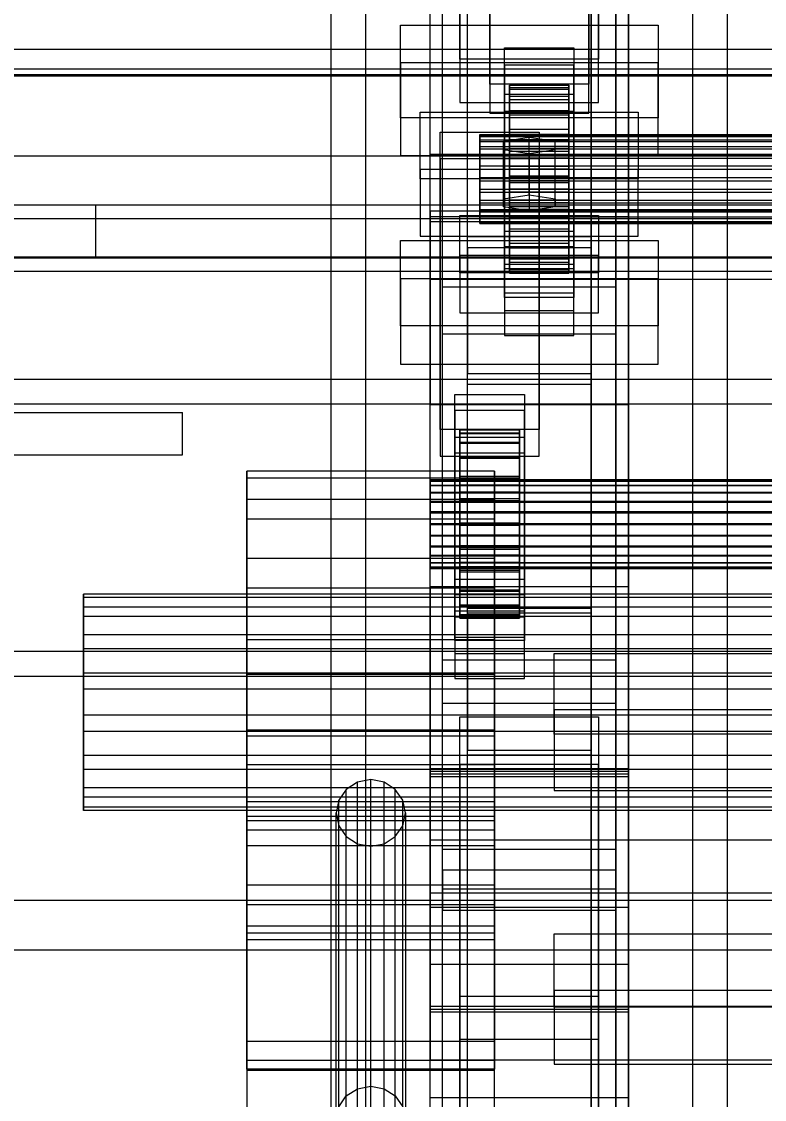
# Model space of a CAD drawing. Header units: millimetres. Extents: x -2500 to 58855, y -53268 to 6837.
# Drawn here: x -532.5 to -382.5, y -35230.2 to -35012.5 of the extents above; entities that cross this region are included whole.
import ezdxf

# ---------------------------------------------------------------- set-up
doc = ezdxf.new("R2010")
doc.units = ezdxf.units.MM
for name, color, linetype, lineweight in [('COTAS_O', 1, 'Continuous', 0), ('COTAS_R', 1, 'Continuous', 0), ('frontal_briquetadora', 7, 'Continuous', 0), ('frontal_C01', 7, 'Continuous', 0), ('frontal_C02', 7, 'Continuous', 0), ('frontal_C03', 7, 'Continuous', 0), ('frontal_mezcladora', 7, 'Continuous', 0), ('frontal_secador', 7, 'Continuous', 0)]:
    doc.layers.add(name, color=color, linetype=linetype, lineweight=lineweight)
doc.dimstyles.new('R19_100', dxfattribs={"dimtxt": 250, "dimasz": 150, "dimexe": 150, "dimexo": 80, "dimgap": 100, "dimtad": 1, "dimtih": 1, "dimtoh": 1, "dimdsep": 46, "dimcen": 0.09, "dimadec": 0, "dimazin": 0, "dimtfac": 1, "dimtdec": 4, "dimtofl": 0, "dimtmove": 0, "dimatfit": 3, "dimfxl": 1, "dimtolj": 1, "dimtzin": 0, "dimarcsym": 0})

# ---------------------------------------------------------------- blocks, each defined once
blk = doc.blocks.new('*D37')
at = {"layer": 'COTAS_R', "color": 0, "lineweight": -2, "transparency": 16777216}
for p, q in [((-1750, -35420), (-1750, -34450)), ((2600, -35420), (2600, -34450)), ((-1600, -34600), (2450, -34600))]:
    blk.add_line(p, q, dxfattribs=at)
at = {"layer": 'COTAS_R', "color": 0, "transparency": 16777216}
for points in [[(-1600, -34575), (-1600, -34625), (-1750, -34600)], [(2450, -34575), (2450, -34625), (2600, -34600)]]:
    blk.add_solid(points, dxfattribs=at)
at = {"layer": 'Defpoints', "color": 0, "transparency": 16777216}
for p in [(2600, -34600), (-1750, -35500), (2600, -35500)]:
    blk.add_point(p, dxfattribs=at)
blk = doc.blocks.new('*D45')
at = {"layer": 'COTAS_O', "color": 0, "lineweight": -2, "transparency": 16777216}
for p, q in [((-1480, -35920), (-1480, -35150)), ((490, -35920), (490, -35150)), ((-1330, -35300), (340, -35300))]:
    blk.add_line(p, q, dxfattribs=at)
at = {"layer": 'COTAS_O', "color": 0, "transparency": 16777216}
for points in [[(-1330, -35275), (-1330, -35325), (-1480, -35300)], [(340, -35275), (340, -35325), (490, -35300)]]:
    blk.add_solid(points, dxfattribs=at)
at = {"layer": 'Defpoints', "color": 0, "transparency": 16777216}
for p in [(490, -35300), (-1480, -36000), (490, -36000)]:
    blk.add_point(p, dxfattribs=at)
blk = doc.blocks.new('*D47')
at = {"layer": 'COTAS_O', "color": 0, "lineweight": -2, "transparency": 16777216}
for p, q in [((-1400, -35920), (-1400, -35150)), ((1400, -35920), (1400, -35150)), ((-1250, -35300), (1250, -35300))]:
    blk.add_line(p, q, dxfattribs=at)
at = {"layer": 'COTAS_O', "color": 0, "transparency": 16777216}
for points in [[(-1250, -35275), (-1250, -35325), (-1400, -35300)], [(1250, -35275), (1250, -35325), (1400, -35300)]]:
    blk.add_solid(points, dxfattribs=at)
at = {"layer": 'Defpoints', "color": 0, "transparency": 16777216}
for p in [(1400, -35300), (-1400, -36000), (1400, -36000)]:
    blk.add_point(p, dxfattribs=at)

msp = doc.modelspace()

# ---------------------------------------------------------------- linework, layer by layer
at = {"layer": 'frontal_briquetadora'}
for p, q in [((-1330, -35190), (490, -35190)), ((-1330, -35200), (490, -35200))]:
    msp.add_line(p, q, dxfattribs=at)
at = {"layer": 'frontal_C01'}
for p, q in [((-470, -35975), (-470, -34088.498)), ((-463, -35975), (-463, -34088.498)), ((-397, -35975), (-397, -34088.498)), ((-390, -35975), (-390, -34088.498)), ((-450, -35051.931), (-450, -34667.722)), ((-410, -34667.722), (-410, -35051.931)), ((-450, -35089.826), (-450, -34705.616)), ((-410, -35089.826), (-410, -34705.616)), ((-470, -35975), (-470, -34888.934)), ((-463, -35975), (-463, -34888.934)), ((-397, -35975), (-397, -34888.934)), ((-390, -35975), (-390, -34888.934)), ((-450, -35321.929), (-450, -34937.719)), ((-410, -34937.719), (-410, -35321.929)), ((-442.5, -35055.938), (-442.5, -34946.462)), ((-417.5, -34946.462), (-417.5, -35055.938)), ((-442.5, -35085.819), (-442.5, -34976.344)), ((-417.5, -35085.819), (-417.5, -34976.344)), ((-450, -35369.297), (-450, -34985.087)), ((-410, -35369.297), (-410, -34985.087)), ((-410, -35051.931), (-450, -35051.931)), ((-450, -35051.931), (-450, -35089.826)), ((-450, -35436.141), (-450, -35051.931)), ((-410, -35089.826), (-410, -35051.931)), ((-410, -35051.931), (-410, -35436.141)), ((-442.5, -35085.819), (-442.5, -35055.938)), ((-442.5, -35055.938), (-417.5, -35055.938)), ((-417.5, -35055.938), (-417.5, -35085.819)), ((-417.5, -35058.194), (-442.5, -35058.194)), ((-442.5, -35058.194), (-442.5, -35083.563)), ((-442.5, -35717.137), (-442.5, -35058.194)), ((-417.5, -35083.563), (-417.5, -35058.194)), ((-417.5, -35058.194), (-417.5, -35717.137)), ((-447.5, -35075.681), (-447.5, -35066.076)), ((-447.5, -35066.076), (-412.5, -35066.076)), ((-447.5, -35340.81), (-447.5, -35066.076)), ((-412.5, -35066.076), (-412.5, -35075.681)), ((-412.5, -35066.076), (-412.5, -35340.81)), ((-412.5, -35075.681), (-447.5, -35075.681)), ((-447.5, -35350.415), (-447.5, -35075.681)), ((-412.5, -35350.415), (-412.5, -35075.681)), ((-442.5, -35083.563), (-417.5, -35083.563)), ((-442.5, -35742.506), (-442.5, -35083.563)), ((-417.5, -35742.506), (-417.5, -35083.563)), ((-417.5, -35085.819), (-442.5, -35085.819)), ((-450, -35089.826), (-410, -35089.826)), ((-450, -35474.035), (-450, -35089.826)), ((-410, -35474.035), (-410, -35089.826)), ((-425, -35156.444), (-425, -35140.179)), ((-425, -35140.179), (425, -35140.179)), ((-425, -35151.547), (-425, -35140.179)), ((425, -35151.547), (-425, -35151.547)), ((-425, -35151.547), (-425, -35167.812)), ((-444, -35162.588), (-444, -35152.982)), ((-444, -35152.982), (-416, -35152.982)), ((-444, -35249.198), (-444, -35152.982)), ((-416, -35152.982), (-416, -35162.588)), ((-416, -35152.982), (-416, -35249.198)), ((425, -35156.444), (-425, -35156.444)), ((-425, -35156.444), (-425, -35167.812)), ((-416, -35162.588), (-444, -35162.588)), ((-444, -35162.588), (-444, -35258.804)), ((-416, -35258.804), (-416, -35162.588)), ((-425, -35167.812), (425, -35167.812))]:
    msp.add_line(p, q, dxfattribs=at)
at = {"layer": 'frontal_C02'}
for p, q in [((-470, -35975), (-470, -33576.746)), ((-463, -35975), (-463, -33576.746)), ((-397, -35975), (-397, -33576.746)), ((-390, -35975), (-390, -33576.746)), ((-470, -35975), (-470, -34072.136)), ((-463, -35975), (-463, -34072.136)), ((-397, -35975), (-397, -34072.136)), ((-390, -35975), (-390, -34072.136)), ((-450, -35126.72), (-450, -34776.002)), ((-410, -34776.002), (-410, -35126.72)), ((-450, -35164.974), (-450, -34814.255)), ((-410, -35164.974), (-410, -34814.255)), ((-470, -35975), (-470, -34861.253)), ((-463, -35975), (-463, -34861.253)), ((-397, -35975), (-397, -34861.253)), ((-390, -35975), (-390, -34861.253)), ((-438, -35025.149), (-438, -34877.651)), ((-418, -34877.651), (-418, -35025.149)), ((-438, -34883.496), (-438, -35030.995)), ((-418, -35030.995), (-418, -34883.496)), ((-444, -35020.097), (-444, -34924.568)), ((-416, -34924.568), (-416, -35020.097)), ((-444, -34933.336), (-444, -35028.865)), ((-416, -35028.865), (-416, -34933.336)), ((-450, -35303.643), (-450, -34952.924)), ((-410, -34952.924), (-410, -35303.643)), ((-442.5, -35130.993), (-442.5, -34961.978)), ((-417.5, -34961.978), (-417.5, -35130.993)), ((-442.5, -35160.701), (-442.5, -34991.687)), ((-417.5, -35160.701), (-417.5, -34991.687)), ((-450, -35351.46), (-450, -35000.741)), ((-410, -35351.46), (-410, -35000.741)), ((-456, -35031.921), (-456, -35013.216)), ((-456, -35013.216), (-404, -35013.216)), ((-456, -35020.867), (-456, -35013.216)), ((-404, -35013.216), (-404, -35031.921)), ((-404, -35013.216), (-404, -35020.867)), ((-435, -35021.324), (-435, -35017.817)), ((-435, -35017.817), (-421, -35017.817)), ((-435, -35057.983), (-435, -35017.817)), ((-421, -35017.817), (-421, -35021.324)), ((-421, -35017.817), (-421, -35057.983)), ((-404, -35020.867), (-456, -35020.867)), ((-456, -35020.867), (-456, -35039.572)), ((-416, -35020.097), (-444, -35020.097)), ((-444, -35020.097), (-444, -35028.865)), ((-421, -35021.324), (-435, -35021.324)), ((-435, -35021.324), (-435, -35061.49)), ((-421, -35061.49), (-421, -35021.324)), ((-416, -35028.865), (-416, -35020.097)), ((-404, -35039.572), (-404, -35020.867)), ((-418, -35025.149), (-438, -35025.149)), ((-438, -35025.149), (-438, -35030.995)), ((-434, -35035.335), (-434, -35025.341)), ((-434, -35025.341), (-434, -35025.817)), ((-434, -35025.341), (-422, -35025.341)), ((-434, -35026.159), (-434, -35025.341)), ((-422, -35025.817), (-422, -35025.341)), ((-422, -35025.341), (-422, -35035.335)), ((-422, -35025.341), (-422, -35026.159)), ((-418, -35030.995), (-418, -35025.149)), ((-435, -35030.676), (-435, -35027.169)), ((-435, -35027.169), (-421, -35027.169)), ((-435, -35067.335), (-435, -35027.169)), ((-434, -35035.561), (-434, -35025.817)), ((-434, -35025.817), (-434, -35027.555)), ((-434, -35025.817), (-422, -35025.817)), ((-434, -35035.723), (-434, -35026.159)), ((-434, -35026.159), (-422, -35026.159)), ((-434, -35028.216), (-434, -35026.159)), ((-434, -35036.384), (-434, -35027.555)), ((-434, -35027.555), (-434, -35030.435)), ((-434, -35027.555), (-422, -35027.555)), ((-422, -35027.555), (-422, -35025.817)), ((-422, -35025.817), (-422, -35035.561)), ((-422, -35026.159), (-422, -35035.723)), ((-422, -35026.159), (-422, -35028.216)), ((-422, -35030.435), (-422, -35027.555)), ((-422, -35027.555), (-422, -35036.384)), ((-421, -35027.169), (-421, -35030.676)), ((-421, -35027.169), (-421, -35067.335)), ((-444, -35028.865), (-416, -35028.865)), ((-434, -35036.697), (-434, -35028.216)), ((-434, -35028.216), (-422, -35028.216)), ((-434, -35031.37), (-434, -35028.216)), ((-422, -35028.216), (-422, -35036.697)), ((-422, -35028.216), (-422, -35031.37)), ((-404, -35031.921), (-456, -35031.921)), ((-456, -35031.921), (-456, -35039.572)), ((-438, -35030.995), (-418, -35030.995)), ((-421, -35030.676), (-435, -35030.676)), ((-435, -35030.676), (-435, -35070.843)), ((-434, -35037.748), (-434, -35030.435)), ((-434, -35030.435), (-434, -35034.263)), ((-434, -35030.435), (-422, -35030.435)), ((-434, -35038.191), (-434, -35031.37)), ((-434, -35031.37), (-422, -35031.37)), ((-434, -35035.408), (-434, -35031.37)), ((-422, -35034.263), (-422, -35030.435)), ((-422, -35030.435), (-422, -35037.748)), ((-422, -35031.37), (-422, -35038.191)), ((-422, -35031.37), (-422, -35035.408)), ((-421, -35070.843), (-421, -35030.676)), ((-404, -35039.572), (-404, -35031.921)), ((-434, -35039.561), (-434, -35034.263)), ((-434, -35034.263), (-434, -35038.777)), ((-434, -35034.263), (-422, -35034.263)), ((-422, -35038.777), (-422, -35034.263)), ((-422, -35034.263), (-422, -35039.561)), ((-440, -35035.723), (-440, -35035.335)), ((-440, -35035.335), (-440, -35035.561)), ((-440, -35035.335), (440, -35035.335)), ((-440, -35035.561), (-440, -35036.384)), ((-440, -35035.561), (440, -35035.561)), ((-440, -35036.697), (-440, -35035.723)), ((-440, -35035.723), (440, -35035.723)), ((-440, -35036.384), (-440, -35037.748)), ((-440, -35036.384), (440, -35036.384)), ((-434, -35035.561), (-434, -35035.335)), ((-422, -35035.335), (-434, -35035.335)), ((-434, -35035.335), (-434, -35035.723)), ((-434, -35040.104), (-434, -35035.408)), ((-434, -35035.408), (-422, -35035.408)), ((-434, -35040.054), (-434, -35035.408)), ((-434, -35036.384), (-434, -35035.561)), ((-422, -35035.561), (-434, -35035.561)), ((-422, -35035.723), (-434, -35035.723)), ((-434, -35035.723), (-434, -35036.697)), ((-434, -35037.748), (-434, -35036.384)), ((-422, -35036.384), (-434, -35036.384)), ((-422, -35035.335), (-422, -35035.561)), ((-422, -35035.723), (-422, -35035.335)), ((-422, -35035.408), (-422, -35040.104)), ((-422, -35035.408), (-422, -35040.054)), ((-422, -35035.561), (-422, -35036.384)), ((-422, -35036.697), (-422, -35035.723)), ((-422, -35036.384), (-422, -35037.748)), ((-440, -35038.191), (-440, -35036.697)), ((-440, -35036.697), (440, -35036.697)), ((-440, -35037.748), (-440, -35039.561)), ((-440, -35037.748), (440, -35037.748)), ((-440, -35040.104), (-440, -35038.191)), ((-440, -35038.191), (440, -35038.191)), ((-422, -35036.697), (-434, -35036.697)), ((-434, -35036.697), (-434, -35038.191)), ((-434, -35039.561), (-434, -35037.748)), ((-422, -35037.748), (-434, -35037.748)), ((-422, -35038.191), (-434, -35038.191)), ((-434, -35038.191), (-434, -35040.104)), ((-434, -35038.777), (-434, -35041.699)), ((-422, -35038.777), (-434, -35038.777)), ((-434, -35038.777), (-434, -35043.669)), ((-422, -35038.191), (-422, -35036.697)), ((-422, -35037.748), (-422, -35039.561)), ((-422, -35040.104), (-422, -35038.191)), ((-422, -35041.699), (-422, -35038.777)), ((-422, -35043.669), (-422, -35038.777)), ((-456, -35039.572), (-404, -35039.572)), ((-440, -35039.561), (-440, -35041.699)), ((-440, -35039.561), (440, -35039.561)), ((-440, -35042.304), (-440, -35040.104)), ((-440, -35040.104), (440, -35040.104)), ((-434, -35041.699), (-434, -35039.561)), ((-422, -35039.561), (-434, -35039.561)), ((-434, -35042.304), (-434, -35040.054)), ((-434, -35040.054), (-422, -35040.054)), ((-434, -35044.991), (-434, -35040.054)), ((-422, -35040.104), (-434, -35040.104)), ((-434, -35040.104), (-434, -35042.304)), ((-422, -35039.561), (-422, -35041.699)), ((-422, -35040.054), (-422, -35042.304)), ((-422, -35040.054), (-422, -35044.991)), ((-422, -35042.304), (-422, -35040.104)), ((-440, -35041.699), (-440, -35044.017)), ((440, -35041.699), (-440, -35041.699)), ((-440, -35044.643), (-440, -35042.304)), ((-440, -35042.304), (440, -35042.304)), ((-434, -35041.699), (-422, -35041.699)), ((-434, -35044.017), (-434, -35041.699)), ((-422, -35042.304), (-434, -35042.304)), ((-434, -35042.304), (-434, -35044.643)), ((-422, -35041.699), (-422, -35044.017)), ((-422, -35044.643), (-422, -35042.304)), ((-440, -35044.017), (-440, -35046.355)), ((-440, -35044.017), (440, -35044.017)), ((-440, -35046.96), (-440, -35044.643)), ((-440, -35044.643), (440, -35044.643)), ((-434, -35044.017), (-434, -35043.669)), ((-434, -35043.669), (-434, -35048.606)), ((-434, -35043.669), (-422, -35043.669)), ((-434, -35046.355), (-434, -35044.017)), ((-422, -35044.017), (-434, -35044.017)), ((-434, -35044.643), (-434, -35044.991)), ((-422, -35044.643), (-434, -35044.643)), ((-434, -35044.643), (-434, -35046.96)), ((-434, -35044.991), (-422, -35044.991)), ((-434, -35049.883), (-434, -35044.991)), ((-422, -35048.606), (-422, -35043.669)), ((-422, -35043.669), (-422, -35044.017)), ((-422, -35044.017), (-422, -35046.355)), ((-422, -35044.991), (-422, -35044.643)), ((-422, -35046.96), (-422, -35044.643)), ((-422, -35044.991), (-422, -35049.883)), ((-440, -35046.355), (-440, -35048.556)), ((-440, -35046.355), (440, -35046.355)), ((-440, -35049.098), (-440, -35046.96)), ((-440, -35046.96), (440, -35046.96)), ((-434, -35048.556), (-434, -35046.355)), ((-434, -35046.355), (-434, -35048.606)), ((-422, -35046.355), (-434, -35046.355)), ((-434, -35046.96), (-434, -35049.883)), ((-422, -35046.96), (-434, -35046.96)), ((-434, -35046.96), (-434, -35049.098)), ((-422, -35048.606), (-422, -35046.355)), ((-422, -35046.355), (-422, -35048.556)), ((-422, -35049.883), (-422, -35046.96)), ((-422, -35049.098), (-422, -35046.96)), ((-440, -35048.556), (-440, -35050.468)), ((-440, -35048.556), (440, -35048.556)), ((-440, -35050.911), (-440, -35049.098)), ((-440, -35049.098), (440, -35049.098)), ((-434, -35050.468), (-434, -35048.556)), ((-434, -35048.556), (-434, -35053.251)), ((-422, -35048.556), (-434, -35048.556)), ((-434, -35048.606), (-434, -35053.251)), ((-434, -35048.606), (-422, -35048.606)), ((-434, -35049.098), (-434, -35054.396)), ((-422, -35049.098), (-434, -35049.098)), ((-434, -35049.098), (-434, -35050.911)), ((-422, -35053.251), (-422, -35048.556)), ((-422, -35048.556), (-422, -35050.468)), ((-422, -35053.251), (-422, -35048.606)), ((-422, -35054.396), (-422, -35049.098)), ((-422, -35050.911), (-422, -35049.098)), ((-440, -35050.468), (-440, -35051.963)), ((-440, -35050.468), (440, -35050.468)), ((-440, -35052.276), (-440, -35050.911)), ((-440, -35050.911), (440, -35050.911)), ((-434, -35049.883), (-422, -35049.883)), ((-434, -35054.396), (-434, -35049.883)), ((-434, -35051.963), (-434, -35050.468)), ((-434, -35050.468), (-434, -35057.289)), ((-422, -35050.468), (-434, -35050.468)), ((-434, -35050.911), (-434, -35058.224)), ((-422, -35050.911), (-434, -35050.911)), ((-434, -35050.911), (-434, -35052.276)), ((-422, -35049.883), (-422, -35054.396)), ((-422, -35057.289), (-422, -35050.468)), ((-422, -35050.468), (-422, -35051.963)), ((-422, -35058.224), (-422, -35050.911)), ((-422, -35052.276), (-422, -35050.911)), ((-440, -35051.963), (-440, -35052.937)), ((-440, -35051.963), (440, -35051.963)), ((-440, -35053.099), (-440, -35052.276)), ((-440, -35052.276), (440, -35052.276)), ((-440, -35052.937), (-440, -35053.324)), ((-440, -35052.937), (440, -35052.937)), ((-440, -35053.324), (-440, -35053.099)), ((-440, -35053.099), (440, -35053.099)), ((-440, -35053.324), (440, -35053.324)), ((-434, -35052.937), (-434, -35051.963)), ((-434, -35051.963), (-434, -35060.444)), ((-422, -35051.963), (-434, -35051.963)), ((-434, -35052.276), (-434, -35061.105)), ((-422, -35052.276), (-434, -35052.276)), ((-434, -35052.276), (-434, -35053.099)), ((-434, -35053.324), (-434, -35052.937)), ((-434, -35052.937), (-434, -35062.5)), ((-422, -35052.937), (-434, -35052.937)), ((-434, -35053.099), (-434, -35062.842)), ((-422, -35053.099), (-434, -35053.099)), ((-434, -35053.099), (-434, -35053.324)), ((-434, -35053.251), (-434, -35057.289)), ((-434, -35053.251), (-422, -35053.251)), ((-434, -35053.324), (-434, -35063.318)), ((-422, -35053.324), (-434, -35053.324)), ((-422, -35060.444), (-422, -35051.963)), ((-422, -35051.963), (-422, -35052.937)), ((-422, -35061.105), (-422, -35052.276)), ((-422, -35053.099), (-422, -35052.276)), ((-422, -35062.5), (-422, -35052.937)), ((-422, -35052.937), (-422, -35053.324)), ((-422, -35062.842), (-422, -35053.099)), ((-422, -35053.324), (-422, -35053.099)), ((-422, -35057.289), (-422, -35053.251)), ((-422, -35063.318), (-422, -35053.324)), ((-435, -35068.266), (-435, -35054.822)), ((-435, -35054.822), (-421, -35054.822)), ((-435, -35062.472), (-435, -35054.822)), ((-434, -35054.396), (-422, -35054.396)), ((-434, -35058.224), (-434, -35054.396)), ((-422, -35054.396), (-422, -35058.224)), ((-421, -35054.822), (-421, -35068.266)), ((-421, -35054.822), (-421, -35062.472)), ((-421, -35057.983), (-435, -35057.983)), ((-435, -35057.983), (-435, -35061.49)), ((-434, -35057.289), (-434, -35060.444)), ((-434, -35057.289), (-422, -35057.289)), ((-434, -35058.224), (-422, -35058.224)), ((-434, -35061.105), (-434, -35058.224)), ((-422, -35060.444), (-422, -35057.289)), ((-422, -35058.224), (-422, -35061.105)), ((-421, -35061.49), (-421, -35057.983)), ((-434, -35060.444), (-434, -35062.5)), ((-434, -35060.444), (-422, -35060.444)), ((-422, -35062.5), (-422, -35060.444)), ((-435, -35061.49), (-421, -35061.49)), ((-421, -35062.472), (-435, -35062.472)), ((-435, -35062.472), (-435, -35075.917)), ((-434, -35061.105), (-422, -35061.105)), ((-434, -35062.842), (-434, -35061.105)), ((-434, -35062.5), (-434, -35063.318)), ((-434, -35062.5), (-422, -35062.5)), ((-422, -35061.105), (-422, -35062.842)), ((-422, -35063.318), (-422, -35062.5)), ((-421, -35075.917), (-421, -35062.472)), ((-434, -35062.842), (-422, -35062.842)), ((-434, -35063.318), (-434, -35062.842)), ((-434, -35063.318), (-422, -35063.318)), ((-422, -35062.842), (-422, -35063.318)), ((-421, -35067.335), (-435, -35067.335)), ((-435, -35067.335), (-435, -35070.843)), ((-421, -35068.266), (-435, -35068.266)), ((-435, -35068.266), (-435, -35075.917)), ((-421, -35070.843), (-421, -35067.335)), ((-421, -35075.917), (-421, -35068.266)), ((-435, -35070.843), (-421, -35070.843)), ((-435, -35075.917), (-421, -35075.917)), ((-410, -35126.72), (-450, -35126.72)), ((-450, -35126.72), (-450, -35164.974)), ((-450, -35477.439), (-450, -35126.72)), ((-410, -35164.974), (-410, -35126.72)), ((-410, -35126.72), (-410, -35477.439)), ((-442.5, -35160.701), (-442.5, -35130.993)), ((-442.5, -35130.993), (-417.5, -35130.993)), ((-417.5, -35132.029), (-442.5, -35132.029)), ((-442.5, -35132.029), (-442.5, -35159.666)), ((-442.5, -35601.333), (-442.5, -35132.029)), ((-417.5, -35130.993), (-417.5, -35160.701)), ((-417.5, -35159.666), (-417.5, -35132.029)), ((-417.5, -35132.029), (-417.5, -35601.333)), ((-447.5, -35150.231), (-447.5, -35141.463)), ((-447.5, -35141.463), (-412.5, -35141.463)), ((-447.5, -35323.167), (-447.5, -35141.463)), ((-412.5, -35141.463), (-412.5, -35150.231)), ((-412.5, -35141.463), (-412.5, -35323.167)), ((-412.5, -35150.231), (-447.5, -35150.231)), ((-447.5, -35331.935), (-447.5, -35150.231)), ((-412.5, -35331.935), (-412.5, -35150.231)), ((-442.5, -35159.666), (-417.5, -35159.666)), ((-442.5, -35628.97), (-442.5, -35159.666)), ((-417.5, -35160.701), (-442.5, -35160.701)), ((-417.5, -35628.97), (-417.5, -35159.666)), ((-450, -35164.974), (-410, -35164.974)), ((-450, -35515.692), (-450, -35164.974)), ((-410, -35515.692), (-410, -35164.974)), ((-425, -35211.633), (-425, -35196.786)), ((-425, -35196.786), (425, -35196.786)), ((-425, -35208.262), (-425, -35196.786)), ((425, -35208.262), (-425, -35208.262)), ((-425, -35208.262), (-425, -35223.11)), ((-444, -35218.157), (-444, -35209.389)), ((-444, -35209.389), (-416, -35209.389)), ((-444, -35306.517), (-444, -35209.389)), ((-416, -35209.389), (-416, -35218.157)), ((-416, -35209.389), (-416, -35306.517)), ((425, -35211.633), (-425, -35211.633)), ((-425, -35211.633), (-425, -35223.11)), ((-416, -35218.157), (-444, -35218.157)), ((-444, -35218.157), (-444, -35315.285)), ((-416, -35315.285), (-416, -35218.157)), ((-425, -35223.11), (425, -35223.11))]:
    msp.add_line(p, q, dxfattribs=at)
at = {"layer": 'frontal_C03'}
for p, q in [((-470, -35975), (-470, -33153.291)), ((-463, -35975), (-463, -33153.291)), ((-397, -35975), (-397, -33153.291)), ((-390, -35975), (-390, -33153.291)), ((-470, -35975), (-470, -33352.58)), ((-463, -35975), (-463, -33352.58)), ((-397, -35975), (-397, -33352.58)), ((-390, -35975), (-390, -33352.58)), ((-470, -35975), (-470, -34079.714)), ((-463, -35975), (-463, -34079.714)), ((-397, -35975), (-397, -34079.714)), ((-390, -35975), (-390, -34079.714)), ((-470, -35975), (-470, -34806.848)), ((-463, -35975), (-463, -34806.848)), ((-397, -35975), (-397, -34806.848)), ((-390, -35975), (-390, -34806.848)), ((-450, -35163.898), (-450, -34840.727)), ((-450, -35164.446), (-450, -34841.275)), ((-410, -34840.727), (-410, -35163.898)), ((-410, -34841.275), (-410, -35164.446)), ((-442.5, -35401.467), (-442.5, -34847.163)), ((-417.5, -34847.163), (-417.5, -35401.467)), ((-447.5, -35183.935), (-447.5, -34856.497)), ((-412.5, -34856.497), (-412.5, -35183.935)), ((-447.5, -35192.014), (-447.5, -34864.576)), ((-412.5, -35192.014), (-412.5, -34864.576)), ((-442.5, -35428.213), (-442.5, -34873.909)), ((-417.5, -35428.213), (-417.5, -34873.909)), ((-450, -35202.968), (-450, -34879.797)), ((-410, -35202.968), (-410, -34879.797)), ((-450, -35212.051), (-450, -34888.88)), ((-410, -35212.051), (-410, -34888.88)), ((-452, -35044.263), (-452, -35030.798)), ((-452, -35030.798), (-408, -35030.798)), ((-452, -35042.354), (-452, -35030.798)), ((-408, -35030.798), (-408, -35044.263)), ((-408, -35030.798), (-408, -35042.354)), ((-448, -35040.223), (-448, -35034.837)), ((-448, -35034.837), (-428, -35034.837)), ((-448, -35094.932), (-448, -35034.837)), ((-430, -35035.915), (-435.196, -35036.722)), ((-424.804, -35036.722), (-430, -35035.915)), ((-430, -35047.471), (-430, -35035.915)), ((-428, -35034.837), (-428, -35040.223)), ((-428, -35034.837), (-428, -35094.932)), ((-435.196, -35036.722), (-435.196, -35038.338)), ((-435.196, -35048.279), (-435.196, -35036.722)), ((-435.196, -35038.338), (-430, -35039.146)), ((-435.196, -35049.895), (-435.196, -35038.338)), ((-430, -35039.146), (-424.804, -35038.338)), ((-424.804, -35038.338), (-424.804, -35036.722)), ((-424.804, -35048.279), (-424.804, -35036.722)), ((-424.804, -35049.895), (-424.804, -35038.338)), ((-450, -35052.952), (-450, -35039.271)), ((-450, -35039.271), (450, -35039.271)), ((-450, -35050.828), (-450, -35039.271)), ((-428, -35040.223), (-448, -35040.223)), ((-448, -35040.223), (-448, -35100.318)), ((-430, -35039.146), (-430, -35050.703)), ((-428, -35100.318), (-428, -35040.223)), ((-408, -35042.354), (-452, -35042.354)), ((-452, -35042.354), (-452, -35055.82)), ((-408, -35055.82), (-408, -35042.354)), ((-408, -35044.263), (-452, -35044.263)), ((-452, -35044.263), (-452, -35055.82)), ((-408, -35055.82), (-408, -35044.263)), ((-435.196, -35048.279), (-430, -35047.471)), ((-430, -35047.471), (-424.804, -35048.279)), ((-435.196, -35049.895), (-435.196, -35048.279)), ((-424.804, -35048.279), (-424.804, -35049.895)), ((450, -35050.828), (-450, -35050.828)), ((-450, -35050.828), (-450, -35064.508)), ((-444, -35059.782), (-444, -35051.702)), ((-444, -35051.702), (-416, -35051.702)), ((-444, -35063.259), (-444, -35051.702)), ((-430, -35050.703), (-435.196, -35049.895)), ((-424.804, -35049.895), (-430, -35050.703)), ((-416, -35051.702), (-416, -35059.782)), ((-416, -35051.702), (-416, -35063.259)), ((450, -35052.952), (-450, -35052.952)), ((-450, -35052.952), (-450, -35064.508)), ((-452, -35055.82), (-408, -35055.82)), ((-456, -35073.99), (-456, -35056.755)), ((-456, -35056.755), (-404, -35056.755)), ((-456, -35064.459), (-456, -35056.755)), ((-404, -35056.755), (-404, -35073.99)), ((-404, -35056.755), (-404, -35064.459)), ((-416, -35059.782), (-444, -35059.782)), ((-444, -35059.782), (-444, -35071.338)), ((-416, -35071.338), (-416, -35059.782)), ((-404, -35064.459), (-456, -35064.459)), ((-456, -35064.459), (-456, -35081.695)), ((-450, -35064.508), (450, -35064.508)), ((-416, -35063.259), (-444, -35063.259)), ((-444, -35063.259), (-444, -35071.338)), ((-416, -35071.338), (-416, -35063.259)), ((-404, -35081.695), (-404, -35064.459)), ((-444, -35071.338), (-416, -35071.338)), ((-404, -35073.99), (-456, -35073.99)), ((-456, -35073.99), (-456, -35081.695)), ((-404, -35081.695), (-404, -35073.99)), ((-456, -35081.695), (-404, -35081.695)), ((-445, -35091.08), (-445, -35087.848)), ((-445, -35087.848), (-431, -35087.848)), ((-445, -35128.296), (-445, -35087.848)), ((-431, -35087.848), (-431, -35091.08)), ((-431, -35087.848), (-431, -35128.296)), ((-431, -35091.08), (-445, -35091.08)), ((-445, -35091.08), (-445, -35131.528)), ((-431, -35131.528), (-431, -35091.08)), ((-428, -35094.932), (-448, -35094.932)), ((-448, -35094.932), (-448, -35100.318)), ((-444, -35104.997), (-444, -35094.998)), ((-444, -35094.998), (-444, -35095.592)), ((-444, -35094.998), (-432, -35094.998)), ((-444, -35095.699), (-444, -35094.998)), ((-432, -35095.592), (-432, -35094.998)), ((-432, -35094.998), (-432, -35104.997)), ((-432, -35094.998), (-432, -35095.699)), ((-428, -35100.318), (-428, -35094.932)), ((-445, -35099.698), (-445, -35096.466)), ((-445, -35096.466), (-431, -35096.466)), ((-445, -35136.914), (-445, -35096.466)), ((-444, -35105.279), (-444, -35095.592)), ((-444, -35095.592), (-444, -35097.44)), ((-444, -35095.592), (-432, -35095.592)), ((-444, -35105.329), (-444, -35095.699)), ((-444, -35095.699), (-432, -35095.699)), ((-444, -35097.647), (-444, -35095.699)), ((-444, -35106.154), (-444, -35097.44)), ((-444, -35097.44), (-444, -35100.417)), ((-444, -35097.44), (-432, -35097.44)), ((-432, -35097.44), (-432, -35095.592)), ((-432, -35095.592), (-432, -35105.279)), ((-432, -35095.699), (-432, -35105.329)), ((-432, -35095.699), (-432, -35097.647)), ((-432, -35100.417), (-432, -35097.44)), ((-432, -35097.44), (-432, -35106.154)), ((-431, -35096.466), (-431, -35099.698)), ((-431, -35096.466), (-431, -35136.914)), ((-431, -35099.698), (-445, -35099.698)), ((-445, -35099.698), (-445, -35140.146)), ((-444, -35106.252), (-444, -35097.647)), ((-444, -35097.647), (-432, -35097.647)), ((-444, -35100.709), (-444, -35097.647)), ((-432, -35097.647), (-432, -35106.252)), ((-432, -35097.647), (-432, -35100.709)), ((-431, -35140.146), (-431, -35099.698)), ((-448, -35100.318), (-428, -35100.318)), ((-444, -35107.564), (-444, -35100.417)), ((-444, -35100.417), (-444, -35104.318)), ((-444, -35100.417), (-432, -35100.417)), ((-444, -35107.702), (-444, -35100.709)), ((-444, -35100.709), (-432, -35100.709)), ((-444, -35104.676), (-444, -35100.709)), ((-432, -35104.318), (-432, -35100.417)), ((-432, -35100.417), (-432, -35107.564)), ((-432, -35100.709), (-432, -35107.702)), ((-432, -35100.709), (-432, -35104.676)), ((-487, -35109.044), (-487, -35103.338)), ((-487, -35103.338), (-487, -35104.736)), ((-437, -35103.338), (-487, -35103.338)), ((-437, -35104.736), (-437, -35103.338)), ((-437, -35103.338), (-437, -35109.044)), ((-487, -35104.736), (-487, -35113.026)), ((-437, -35104.736), (-487, -35104.736)), ((-450, -35105.329), (-450, -35104.997)), ((-450, -35104.997), (-450, -35105.279)), ((-450, -35104.997), (450, -35104.997)), ((-450, -35105.279), (-450, -35106.154)), ((-450, -35105.279), (450, -35105.279)), ((-450, -35106.252), (-450, -35105.329)), ((-450, -35105.329), (450, -35105.329)), ((-450, -35106.154), (-450, -35107.564)), ((-450, -35106.154), (450, -35106.154)), ((-450, -35107.702), (-450, -35106.252)), ((-450, -35106.252), (450, -35106.252)), ((-444, -35109.412), (-444, -35104.318)), ((-444, -35104.318), (-444, -35108.88)), ((-444, -35104.318), (-432, -35104.318)), ((-444, -35109.582), (-444, -35104.676)), ((-444, -35104.676), (-432, -35104.676)), ((-444, -35109.279), (-444, -35104.676)), ((-444, -35105.279), (-444, -35104.997)), ((-432, -35104.997), (-444, -35104.997)), ((-444, -35104.997), (-444, -35105.329)), ((-444, -35106.154), (-444, -35105.279)), ((-432, -35105.279), (-444, -35105.279)), ((-432, -35105.329), (-444, -35105.329)), ((-444, -35105.329), (-444, -35106.252)), ((-444, -35107.564), (-444, -35106.154)), ((-432, -35106.154), (-444, -35106.154)), ((-432, -35106.252), (-444, -35106.252)), ((-444, -35106.252), (-444, -35107.702)), ((-437, -35113.026), (-437, -35104.736)), ((-432, -35108.88), (-432, -35104.318)), ((-432, -35104.318), (-432, -35109.412)), ((-432, -35104.676), (-432, -35109.582)), ((-432, -35104.676), (-432, -35109.279)), ((-432, -35104.997), (-432, -35105.279)), ((-432, -35105.329), (-432, -35104.997)), ((-432, -35105.279), (-432, -35106.154)), ((-432, -35106.252), (-432, -35105.329)), ((-432, -35106.154), (-432, -35107.564)), ((-432, -35107.702), (-432, -35106.252)), ((-450, -35107.564), (-450, -35109.412)), ((-450, -35107.564), (450, -35107.564)), ((-450, -35109.582), (-450, -35107.702)), ((-450, -35107.702), (450, -35107.702)), ((-444, -35109.412), (-444, -35107.564)), ((-432, -35107.564), (-444, -35107.564)), ((-432, -35107.702), (-444, -35107.702)), ((-444, -35107.702), (-444, -35109.582)), ((-432, -35107.564), (-432, -35109.412)), ((-432, -35109.582), (-432, -35107.702)), ((-487, -35120.984), (-487, -35109.044)), ((-437, -35109.044), (-487, -35109.044)), ((-450, -35109.412), (-450, -35111.573)), ((-450, -35109.412), (450, -35109.412)), ((-450, -35111.762), (-450, -35109.582)), ((-450, -35109.582), (450, -35109.582)), ((-444, -35108.88), (-444, -35111.573)), ((-432, -35108.88), (-444, -35108.88)), ((-444, -35108.88), (-444, -35113.79)), ((-444, -35111.762), (-444, -35109.279)), ((-444, -35109.279), (-432, -35109.279)), ((-444, -35114.203), (-444, -35109.279)), ((-444, -35111.573), (-444, -35109.412)), ((-432, -35109.412), (-444, -35109.412)), ((-432, -35109.582), (-444, -35109.582)), ((-444, -35109.582), (-444, -35111.762)), ((-437, -35109.044), (-437, -35120.984)), ((-432, -35111.573), (-432, -35108.88)), ((-432, -35113.79), (-432, -35108.88)), ((-432, -35109.279), (-432, -35111.762)), ((-432, -35109.279), (-432, -35114.203)), ((-432, -35109.412), (-432, -35111.573)), ((-432, -35111.762), (-432, -35109.582)), ((-450, -35111.573), (-450, -35113.899)), ((450, -35111.573), (-450, -35111.573)), ((-450, -35114.095), (-450, -35111.762)), ((-450, -35111.762), (450, -35111.762)), ((-444, -35111.573), (-432, -35111.573)), ((-444, -35113.899), (-444, -35111.573)), ((-432, -35111.762), (-444, -35111.762)), ((-444, -35111.762), (-444, -35114.095)), ((-432, -35111.573), (-432, -35113.899)), ((-432, -35114.095), (-432, -35111.762)), ((-487, -35113.026), (-487, -35126.944)), ((-437, -35113.026), (-487, -35113.026)), ((-450, -35113.899), (-450, -35116.232)), ((-450, -35113.899), (450, -35113.899)), ((-450, -35116.421), (-450, -35114.095)), ((-450, -35114.095), (450, -35114.095)), ((-444, -35113.899), (-444, -35113.79)), ((-444, -35113.79), (-444, -35118.715)), ((-444, -35113.79), (-432, -35113.79)), ((-444, -35116.232), (-444, -35113.899)), ((-432, -35113.899), (-444, -35113.899)), ((-444, -35114.095), (-444, -35114.203)), ((-432, -35114.095), (-444, -35114.095)), ((-444, -35114.095), (-444, -35116.421)), ((-444, -35114.203), (-432, -35114.203)), ((-444, -35119.114), (-444, -35114.203)), ((-437, -35126.944), (-437, -35113.026)), ((-432, -35118.715), (-432, -35113.79)), ((-432, -35113.79), (-432, -35113.899)), ((-432, -35113.899), (-432, -35116.232)), ((-432, -35114.203), (-432, -35114.095)), ((-432, -35116.421), (-432, -35114.095)), ((-432, -35114.203), (-432, -35119.114)), ((-450, -35116.232), (-450, -35118.412)), ((-450, -35116.232), (450, -35116.232)), ((-450, -35118.581), (-450, -35116.421)), ((-450, -35116.421), (450, -35116.421)), ((-444, -35118.412), (-444, -35116.232)), ((-444, -35116.232), (-444, -35118.715)), ((-432, -35116.232), (-444, -35116.232)), ((-444, -35116.421), (-444, -35119.114)), ((-432, -35116.421), (-444, -35116.421)), ((-444, -35116.421), (-444, -35118.581)), ((-432, -35118.715), (-432, -35116.232)), ((-432, -35116.232), (-432, -35118.412)), ((-432, -35119.114), (-432, -35116.421)), ((-432, -35118.581), (-432, -35116.421)), ((-450, -35118.412), (-450, -35120.291)), ((-450, -35118.412), (450, -35118.412)), ((-450, -35120.43), (-450, -35118.581)), ((-450, -35118.581), (450, -35118.581)), ((-444, -35120.291), (-444, -35118.412)), ((-444, -35118.412), (-444, -35123.317)), ((-432, -35118.412), (-444, -35118.412)), ((-444, -35118.581), (-444, -35123.675)), ((-432, -35118.581), (-444, -35118.581)), ((-444, -35118.581), (-444, -35120.43)), ((-444, -35118.715), (-444, -35123.317)), ((-444, -35118.715), (-432, -35118.715)), ((-444, -35119.114), (-432, -35119.114)), ((-444, -35123.675), (-444, -35119.114)), ((-432, -35123.317), (-432, -35118.412)), ((-432, -35118.412), (-432, -35120.291)), ((-432, -35123.675), (-432, -35118.581)), ((-432, -35120.43), (-432, -35118.581)), ((-432, -35123.317), (-432, -35118.715)), ((-432, -35119.114), (-432, -35123.675)), ((-487, -35137.342), (-487, -35120.984)), ((-437, -35120.984), (-487, -35120.984)), ((-450, -35120.291), (-450, -35121.742)), ((-450, -35120.291), (450, -35120.291)), ((-450, -35121.84), (-450, -35120.43)), ((-450, -35120.43), (450, -35120.43)), ((-444, -35121.742), (-444, -35120.291)), ((-444, -35120.291), (-444, -35127.285)), ((-432, -35120.291), (-444, -35120.291)), ((-444, -35120.43), (-444, -35127.577)), ((-432, -35120.43), (-444, -35120.43)), ((-444, -35120.43), (-444, -35121.84)), ((-437, -35120.984), (-437, -35137.342)), ((-432, -35127.285), (-432, -35120.291)), ((-432, -35120.291), (-432, -35121.742)), ((-432, -35127.577), (-432, -35120.43)), ((-432, -35121.84), (-432, -35120.43)), ((-450, -35121.742), (-450, -35122.664)), ((-450, -35121.742), (450, -35121.742)), ((-450, -35122.715), (-450, -35121.84)), ((-450, -35121.84), (450, -35121.84)), ((-450, -35122.664), (-450, -35122.996)), ((-450, -35122.664), (450, -35122.664)), ((-450, -35122.996), (-450, -35122.715)), ((-450, -35122.715), (450, -35122.715)), ((-450, -35122.996), (450, -35122.996)), ((-444, -35122.664), (-444, -35121.742)), ((-444, -35121.742), (-444, -35130.347)), ((-432, -35121.742), (-444, -35121.742)), ((-444, -35121.84), (-444, -35130.554)), ((-432, -35121.84), (-444, -35121.84)), ((-444, -35121.84), (-444, -35122.715)), ((-444, -35122.996), (-444, -35122.664)), ((-444, -35122.664), (-444, -35132.295)), ((-432, -35122.664), (-444, -35122.664)), ((-444, -35122.715), (-444, -35132.402)), ((-432, -35122.715), (-444, -35122.715)), ((-444, -35122.715), (-444, -35122.996)), ((-444, -35122.996), (-444, -35132.996)), ((-432, -35122.996), (-444, -35122.996)), ((-444, -35123.317), (-444, -35127.285)), ((-444, -35123.317), (-432, -35123.317)), ((-444, -35123.675), (-432, -35123.675)), ((-444, -35127.577), (-444, -35123.675)), ((-432, -35130.347), (-432, -35121.742)), ((-432, -35121.742), (-432, -35122.664)), ((-432, -35130.554), (-432, -35121.84)), ((-432, -35122.715), (-432, -35121.84)), ((-432, -35132.295), (-432, -35122.664)), ((-432, -35122.664), (-432, -35122.996)), ((-432, -35132.402), (-432, -35122.715)), ((-432, -35122.996), (-432, -35122.715)), ((-432, -35132.996), (-432, -35122.996)), ((-432, -35127.285), (-432, -35123.317)), ((-432, -35123.675), (-432, -35127.577)), ((-445, -35137.526), (-445, -35125.138)), ((-445, -35125.138), (-431, -35125.138)), ((-445, -35132.842), (-445, -35125.138)), ((-431, -35125.138), (-431, -35137.526)), ((-431, -35125.138), (-431, -35132.842)), ((-487, -35126.944), (-487, -35144.372)), ((-437, -35126.944), (-487, -35126.944)), ((-444, -35127.285), (-444, -35130.347)), ((-444, -35127.285), (-432, -35127.285)), ((-444, -35127.577), (-432, -35127.577)), ((-444, -35130.554), (-444, -35127.577)), ((-437, -35144.372), (-437, -35126.944)), ((-432, -35130.347), (-432, -35127.285)), ((-432, -35127.577), (-432, -35130.554)), ((-520, -35130.829), (-520, -35128.158)), ((-520, -35128.158), (-520, -35128.813)), ((520, -35128.158), (-520, -35128.158)), ((-520, -35128.813), (-520, -35132.693)), ((520, -35128.813), (-520, -35128.813)), ((-431, -35128.296), (-445, -35128.296)), ((-445, -35128.296), (-445, -35131.528)), ((-431, -35131.528), (-431, -35128.296)), ((-520, -35136.418), (-520, -35130.829)), ((520, -35130.829), (-520, -35130.829)), ((-445, -35131.528), (-431, -35131.528)), ((-444, -35130.347), (-444, -35132.295)), ((-444, -35130.347), (-432, -35130.347)), ((-444, -35130.554), (-432, -35130.554)), ((-444, -35132.402), (-444, -35130.554)), ((-444, -35132.295), (-444, -35132.996)), ((-444, -35132.295), (-432, -35132.295)), ((-444, -35132.402), (-432, -35132.402)), ((-444, -35132.996), (-444, -35132.402)), ((-432, -35132.295), (-432, -35130.347)), ((-432, -35130.554), (-432, -35132.402)), ((-432, -35132.996), (-432, -35132.295)), ((-432, -35132.402), (-432, -35132.996)), ((-520, -35132.693), (-520, -35139.208)), ((520, -35132.693), (-520, -35132.693)), ((-431, -35132.842), (-445, -35132.842)), ((-445, -35132.842), (-445, -35145.23)), ((-444, -35132.996), (-432, -35132.996)), ((-431, -35145.23), (-431, -35132.842)), ((-520, -35144.075), (-520, -35136.418)), ((520, -35136.418), (-520, -35136.418)), ((-487, -35155.628), (-487, -35137.342)), ((-487, -35137.342), (-437, -35137.342)), ((-431, -35136.914), (-445, -35136.914)), ((-445, -35136.914), (-445, -35140.146)), ((-431, -35137.526), (-445, -35137.526)), ((-445, -35137.526), (-445, -35145.23)), ((-437, -35137.342), (-437, -35155.628)), ((-431, -35140.146), (-431, -35136.914)), ((-431, -35145.23), (-431, -35137.526)), ((-520, -35139.208), (-520, -35147.366)), ((520, -35139.208), (-520, -35139.208)), ((-445, -35140.146), (-431, -35140.146)), ((-520, -35152.634), (-520, -35144.075)), ((-520, -35144.075), (520, -35144.075)), ((-487, -35144.372), (-487, -35162.658)), ((-437, -35144.372), (-487, -35144.372)), ((-445, -35145.23), (-431, -35145.23)), ((-437, -35162.658), (-437, -35144.372)), ((-520, -35147.366), (-520, -35155.925)), ((520, -35147.366), (-520, -35147.366)), ((-520, -35160.792), (-520, -35152.634)), ((520, -35152.634), (-520, -35152.634)), ((-520, -35155.925), (-520, -35163.582)), ((520, -35155.925), (-520, -35155.925)), ((-487, -35173.056), (-487, -35155.628)), ((-437, -35155.628), (-487, -35155.628)), ((-437, -35155.628), (-437, -35173.056)), ((-487, -35224.103), (-487, -35156.776)), ((-487, -35156.776), (-437, -35156.776)), ((-487, -35171.222), (-487, -35156.776)), ((-437, -35156.776), (-437, -35224.103)), ((-437, -35156.776), (-437, -35171.222)), ((-520, -35167.307), (-520, -35160.792)), ((520, -35160.792), (-520, -35160.792)), ((-487, -35162.658), (-487, -35179.016)), ((-437, -35162.658), (-487, -35162.658)), ((-437, -35179.016), (-437, -35162.658)), ((-520, -35163.582), (-520, -35169.171)), ((520, -35163.582), (-520, -35163.582)), ((-410, -35163.422), (-450, -35163.422)), ((-450, -35163.422), (-450, -35212.527)), ((-450, -35390.288), (-450, -35163.422)), ((-450, -35212.051), (-450, -35163.898)), ((-450, -35163.898), (-410, -35163.898)), ((-450, -35202.968), (-450, -35164.446)), ((-450, -35164.446), (-410, -35164.446)), ((-450, -35191.377), (-450, -35164.446)), ((-410, -35212.527), (-410, -35163.422)), ((-410, -35163.422), (-410, -35390.288)), ((-410, -35163.898), (-410, -35212.051)), ((-410, -35164.446), (-410, -35202.968)), ((-410, -35164.446), (-410, -35191.377)), ((-464.679, -35166.135), (-466.95, -35167.597)), ((-462, -35165.622), (-464.679, -35166.135)), ((-464.679, -35228.076), (-464.679, -35166.135)), ((-459.321, -35166.135), (-462, -35165.622)), ((-462, -35227.563), (-462, -35165.622)), ((-457.05, -35167.597), (-459.321, -35166.135)), ((-459.321, -35228.076), (-459.321, -35166.135)), ((-520, -35171.187), (-520, -35167.307)), ((520, -35167.307), (-520, -35167.307)), ((-520, -35169.171), (-520, -35171.842)), ((520, -35169.171), (-520, -35169.171)), ((-466.95, -35167.597), (-468.467, -35169.784)), ((-466.95, -35229.538), (-466.95, -35167.597)), ((-455.533, -35169.784), (-457.05, -35167.597)), ((-457.05, -35229.538), (-457.05, -35167.597)), ((-520, -35171.842), (-520, -35171.187)), ((520, -35171.187), (-520, -35171.187)), ((-487, -35218.538), (-487, -35170.063)), ((-487, -35170.063), (-437, -35170.063)), ((-487, -35175.841), (-487, -35170.063)), ((-437, -35171.222), (-487, -35171.222)), ((-487, -35171.222), (-487, -35238.549)), ((-468.467, -35169.784), (-469, -35172.364)), ((-468.467, -35231.725), (-468.467, -35169.784)), ((-455, -35172.364), (-455.533, -35169.784)), ((-455.533, -35231.725), (-455.533, -35169.784)), ((-437, -35170.063), (-437, -35218.538)), ((-437, -35170.063), (-437, -35175.841)), ((-437, -35238.549), (-437, -35171.222)), ((520, -35171.842), (-520, -35171.842)), ((-487, -35186.974), (-487, -35173.056)), ((-437, -35173.056), (-487, -35173.056)), ((-469, -35172.364), (-468.467, -35174.943)), ((-469, -35234.305), (-469, -35172.364)), ((-455.533, -35174.943), (-455, -35172.364)), ((-455, -35172.364), (-455, -35234.305)), ((-437, -35173.056), (-437, -35186.974)), ((-487, -35222.39), (-487, -35173.915)), ((-487, -35173.915), (-437, -35173.915)), ((-487, -35197.991), (-487, -35173.915)), ((-437, -35175.841), (-487, -35175.841)), ((-487, -35175.841), (-487, -35224.317)), ((-468.467, -35174.943), (-466.95, -35177.13)), ((-468.467, -35236.884), (-468.467, -35174.943)), ((-457.05, -35177.13), (-455.533, -35174.943)), ((-455.533, -35236.884), (-455.533, -35174.943)), ((-437, -35173.915), (-437, -35222.39)), ((-437, -35173.915), (-437, -35197.991)), ((-437, -35224.317), (-437, -35175.841)), ((-466.95, -35177.13), (-464.679, -35178.592)), ((-466.95, -35239.072), (-466.95, -35177.13)), ((-459.321, -35178.592), (-457.05, -35177.13)), ((-457.05, -35239.072), (-457.05, -35177.13)), ((-450, -35188.545), (-450, -35177.773)), ((-450, -35177.773), (450, -35177.773)), ((-450, -35211.48), (-450, -35177.773)), ((-487, -35179.016), (-487, -35190.956)), ((-437, -35179.016), (-487, -35179.016)), ((-464.679, -35178.592), (-462, -35179.105)), ((-464.679, -35240.533), (-464.679, -35178.592)), ((-462, -35179.105), (-459.321, -35178.592)), ((-462, -35241.046), (-462, -35179.105)), ((-459.321, -35240.533), (-459.321, -35178.592)), ((-447.5, -35187.747), (-447.5, -35179.667)), ((-447.5, -35179.667), (-412.5, -35179.667)), ((-447.5, -35410.8), (-447.5, -35179.667)), ((-437, -35190.956), (-437, -35179.016)), ((-412.5, -35179.667), (-412.5, -35187.747)), ((-412.5, -35179.667), (-412.5, -35410.8)), ((-412.5, -35183.935), (-447.5, -35183.935)), ((-447.5, -35183.935), (-447.5, -35192.014)), ((-412.5, -35192.014), (-412.5, -35183.935)), ((-487, -35195.264), (-487, -35186.974)), ((-437, -35186.974), (-487, -35186.974)), ((450, -35188.545), (-450, -35188.545)), ((-450, -35188.545), (-450, -35222.252)), ((-412.5, -35187.747), (-447.5, -35187.747)), ((-447.5, -35418.879), (-447.5, -35187.747)), ((-437, -35186.974), (-437, -35195.264)), ((-412.5, -35418.879), (-412.5, -35187.747)), ((-487, -35190.956), (-487, -35196.662)), ((-437, -35190.956), (-487, -35190.956)), ((-437, -35196.662), (-437, -35190.956)), ((-450, -35229.899), (-450, -35191.377)), ((-450, -35191.377), (-410, -35191.377)), ((-447.5, -35192.014), (-412.5, -35192.014)), ((-410, -35191.377), (-410, -35229.899)), ((-487, -35196.662), (-487, -35195.264)), ((-437, -35195.264), (-487, -35195.264)), ((-437, -35195.264), (-437, -35196.662)), ((-437, -35196.662), (-487, -35196.662)), ((-437, -35197.991), (-487, -35197.991)), ((-487, -35197.991), (-487, -35246.467)), ((-437, -35246.467), (-437, -35197.991)), ((-410, -35202.968), (-450, -35202.968)), ((-450, -35229.899), (-450, -35202.968)), ((-410, -35229.899), (-410, -35202.968)), ((450, -35211.48), (-450, -35211.48)), ((-450, -35211.48), (-450, -35222.252)), ((-410, -35212.051), (-450, -35212.051)), ((-450, -35212.527), (-410, -35212.527)), ((-450, -35439.392), (-450, -35212.527)), ((-410, -35439.392), (-410, -35212.527)), ((-437, -35218.538), (-487, -35218.538)), ((-487, -35218.538), (-487, -35224.317)), ((-437, -35224.317), (-437, -35218.538)), ((-437, -35222.39), (-487, -35222.39)), ((-487, -35222.39), (-487, -35246.467)), ((-450, -35222.252), (450, -35222.252)), ((-437, -35246.467), (-437, -35222.39)), ((-437, -35224.103), (-487, -35224.103)), ((-487, -35224.103), (-487, -35238.549)), ((-487, -35224.317), (-437, -35224.317)), ((-437, -35238.549), (-437, -35224.103)), ((-466.95, -35229.538), (-464.679, -35228.076)), ((-464.679, -35228.076), (-462, -35227.563)), ((-462, -35227.563), (-459.321, -35228.076)), ((-459.321, -35228.076), (-457.05, -35229.538)), ((-468.467, -35231.725), (-466.95, -35229.538)), ((-457.05, -35229.538), (-455.533, -35231.725)), ((-410, -35229.899), (-450, -35229.899))]:
    msp.add_line(p, q, dxfattribs=at)
at = {"layer": 'frontal_mezcladora'}
for p, q in [((-750, -35049.5), (750, -35049.5)), ((-582.5, -35049.5), (-517.5, -35049.5)), ((-517.5, -35060), (-517.5, -35049.5)), ((-750, -35060), (750, -35060)), ((-582.5, -35060), (-517.5, -35060)), ((-600, -35091.5), (-500, -35091.5)), ((-500, -35100), (-500, -35091.5)), ((-600, -35100), (-500, -35100))]:
    msp.add_line(p, q, dxfattribs=at)
at = {"layer": 'frontal_secador'}
for p, q in [((1360, -35018.141), (-1360, -35018.141)), ((1360, -35022.137), (-1360, -35022.137)), ((1360, -35023.5), (-1360, -35023.5)), ((1250, -35023.25), (-1250, -35023.25)), ((1250, -35039.715), (-1250, -35039.715)), ((1250, -35052.349), (-1250, -35052.349)), ((1250, -35060.291), (-1250, -35060.291)), ((1250, -35063), (-1250, -35063)), ((-1240, -35084.711), (1240, -35084.711)), ((-1240, -35089.711), (1240, -35089.711)), ((-1240, -35139.711), (1240, -35139.711)), ((-1240, -35144.711), (1240, -35144.711))]:
    msp.add_line(p, q, dxfattribs=at)

# ---------------------------------------------------------------- dimensions: what is measured, and where the dimension line sits
at = {"layer": 'COTAS_O'}
for p1, p2, picture, middle in [((-1480, -36000), (490, -36000), '*D45', (-495, -35300)), ((-1400, -36000), (1400, -36000), '*D47', (0, -35300))]:
    dim = msp.add_aligned_dim(p1=p1, p2=p2, distance=700, text='<> O', dimstyle='R19_100', dxfattribs=at)
    dim.commit()
    dim.dimension.update_dxf_attribs({"geometry": picture, "text_midpoint": middle})
at = {"layer": 'COTAS_R'}
dim = msp.add_aligned_dim(p1=(-1750, -35500), p2=(2600, -35500), distance=900, text='<> R', dimstyle='R19_100', dxfattribs=at)
dim.commit()
dim.dimension.update_dxf_attribs({"geometry": '*D37', "text_midpoint": (425, -34600)})

doc.saveas('drawing.dxf')
